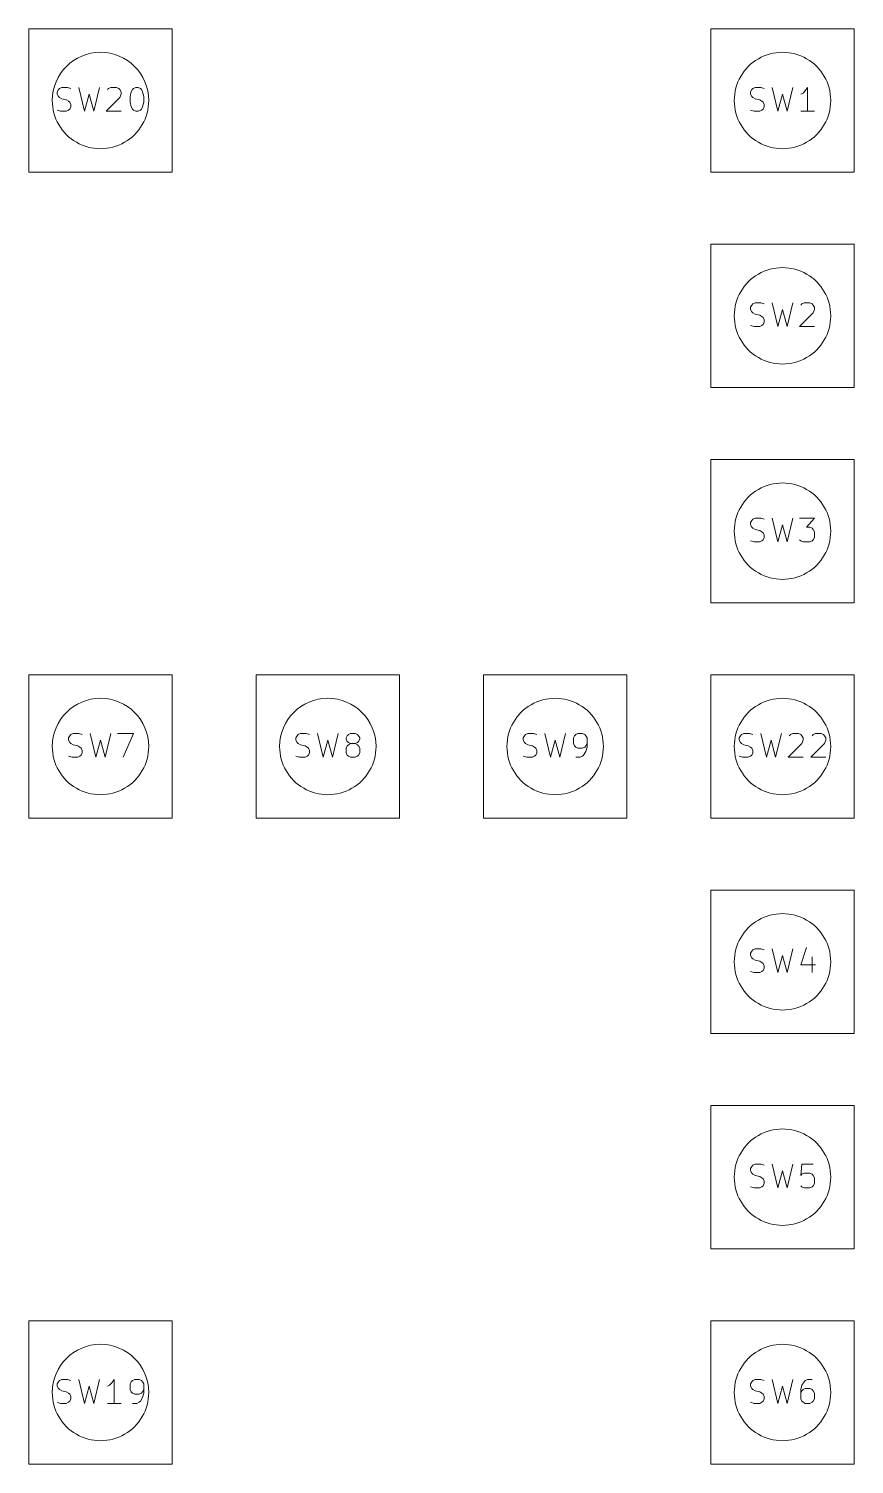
# Model space of a CAD drawing. Extents: x 2.5 to 79.1, y -62.1 to -2.1.
# Drawn here: x 2.5 to 37, y -62.1 to -2.1 of the extents above; entities that cross this region are included whole.
import ezdxf

# ---------------------------------------------------------------- set-up
doc = ezdxf.new("R2010")
doc.units = 0
doc.layers.get('0').update_dxf_attribs({"linetype": 'CONTINUOUS', "lineweight": 5})

msp = doc.modelspace()

# ---------------------------------------------------------------- linework, layer by layer
at = {"color": 7, "true_color": 0xffffff}
for p, q in [((2.484322, -8.121009), (2.484322, -2.121009)), ((2.484322, -2.121009), (5.484322, -2.121009)), ((5.484322, -2.121009), (8.484322, -2.121009)), ((8.484322, -2.121009), (8.484322, -8.121009)), ((30.984322, -2.121009), (33.984322, -2.121009)), ((30.984322, -8.121009), (30.984322, -2.121009)), ((33.984322, -2.121009), (36.984322, -2.121009)), ((36.984322, -2.121009), (36.984322, -8.121009)), ((3.674798, -4.763866), (3.722417, -4.668628)), ((3.674798, -4.859104), (3.674798, -4.763866)), ((3.722417, -4.668628), (3.770036, -4.621009)), ((3.770036, -4.621009), (3.865274, -4.573389)), ((3.865274, -4.573389), (4.103369, -4.573389)), ((4.103369, -4.573389), (4.246226, -4.621009)), ((4.57956, -4.573389), (4.817655, -5.573389)), ((5.198607, -5.573389), (5.436702, -4.573389)), ((5.770036, -4.668628), (5.817655, -4.621009)), ((5.817655, -4.621009), (5.912893, -4.573389)), ((5.912893, -4.573389), (6.150988, -4.573389)), ((6.150988, -4.573389), (6.246226, -4.621009)), ((6.246226, -4.621009), (6.293845, -4.668628)), ((6.293845, -4.668628), (6.341464, -4.763866)), ((6.341464, -4.763866), (6.341464, -4.859104)), ((6.722417, -4.954342), (6.770036, -4.763866)), ((6.770036, -4.763866), (6.817655, -4.668628)), ((6.817655, -4.668628), (6.865274, -4.621009)), ((6.865274, -4.621009), (6.960512, -4.573389)), ((6.960512, -4.573389), (7.05575, -4.573389)), ((7.05575, -4.573389), (7.150988, -4.621009)), ((7.150988, -4.621009), (7.198607, -4.668628)), ((7.198607, -4.668628), (7.246226, -4.763866)), ((7.246226, -4.763866), (7.293845, -4.954342)), ((32.650988, -4.763866), (32.698607, -4.668628)), ((32.650988, -4.859104), (32.650988, -4.763866)), ((32.698607, -4.668628), (32.746226, -4.621009)), ((32.746226, -4.621009), (32.841464, -4.573389)), ((32.841464, -4.573389), (33.07956, -4.573389)), ((33.07956, -4.573389), (33.222417, -4.621009)), ((33.55575, -4.573389), (33.793845, -5.573389)), ((34.174798, -5.573389), (34.412893, -4.573389)), ((34.936702, -4.716247), (34.841464, -4.811485)), ((35.031941, -4.573389), (34.936702, -4.716247)), ((35.031941, -5.573389), (35.031941, -4.573389)), ((3.722417, -4.954342), (3.674798, -4.859104)), ((3.770036, -5.001961), (3.722417, -4.954342)), ((3.865274, -5.04958), (3.770036, -5.001961)), ((4.05575, -5.097199), (3.865274, -5.04958)), ((4.150988, -5.144818), (4.05575, -5.097199)), ((4.198607, -5.192437), (4.150988, -5.144818)), ((4.246226, -5.287675), (4.198607, -5.192437)), ((4.198607, -5.478151), (4.246226, -5.382913)), ((4.246226, -5.382913), (4.246226, -5.287675)), ((4.817655, -5.573389), (5.008131, -4.859104)), ((5.008131, -4.859104), (5.198607, -5.573389)), ((6.293845, -5.001961), (5.722417, -5.573389)), ((6.341464, -4.859104), (6.293845, -5.001961)), ((6.722417, -5.192437), (6.722417, -4.954342)), ((6.770036, -5.382913), (6.722417, -5.192437)), ((6.817655, -5.478151), (6.770036, -5.382913)), ((7.246226, -5.382913), (7.198607, -5.478151)), ((7.293845, -5.192437), (7.246226, -5.382913)), ((7.293845, -4.954342), (7.293845, -5.192437)), ((7.499886, -5.121009), (7.499886, -5.121009)), ((32.698607, -4.954342), (32.650988, -4.859104)), ((32.746226, -5.001961), (32.698607, -4.954342)), ((32.841464, -5.04958), (32.746226, -5.001961)), ((33.031941, -5.097199), (32.841464, -5.04958)), ((33.127179, -5.144818), (33.031941, -5.097199)), ((33.174798, -5.192437), (33.127179, -5.144818)), ((33.222417, -5.287675), (33.174798, -5.192437)), ((33.174798, -5.478151), (33.222417, -5.382913)), ((33.222417, -5.382913), (33.222417, -5.287675)), ((33.793845, -5.573389), (33.984322, -4.859104)), ((33.984322, -4.859104), (34.174798, -5.573389)), ((34.841464, -4.811485), (34.746226, -4.859104)), ((35.999884, -5.121009), (35.999884, -5.121009)), ((3.674798, -5.52577), (3.817655, -5.573389)), ((3.817655, -5.573389), (4.05575, -5.573389)), ((4.05575, -5.573389), (4.150988, -5.52577)), ((4.150988, -5.52577), (4.198607, -5.478151)), ((5.722417, -5.573389), (6.341464, -5.573389)), ((6.865274, -5.52577), (6.817655, -5.478151)), ((6.960512, -5.573389), (6.865274, -5.52577)), ((7.05575, -5.573389), (6.960512, -5.573389)), ((7.150988, -5.52577), (7.05575, -5.573389)), ((7.198607, -5.478151), (7.150988, -5.52577)), ((32.650988, -5.52577), (32.793845, -5.573389)), ((32.793845, -5.573389), (33.031941, -5.573389)), ((33.031941, -5.573389), (33.127179, -5.52577)), ((33.127179, -5.52577), (33.174798, -5.478151)), ((35.317655, -5.573389), (34.746226, -5.573389)), ((8.484322, -8.121009), (2.484322, -8.121009)), ((36.984322, -8.121009), (30.984322, -8.121009)), ((30.984322, -17.121009), (30.984322, -11.121009)), ((30.984322, -11.121009), (33.984322, -11.121009)), ((33.984322, -11.121009), (36.984322, -11.121009)), ((36.984322, -11.121009), (36.984322, -17.121009)), ((32.650988, -13.763866), (32.698607, -13.668628)), ((32.650988, -13.859104), (32.650988, -13.763866)), ((32.698607, -13.668628), (32.746226, -13.621009)), ((32.746226, -13.621009), (32.841464, -13.573389)), ((32.841464, -13.573389), (33.07956, -13.573389)), ((33.07956, -13.573389), (33.222417, -13.621009)), ((33.55575, -13.573389), (33.793845, -14.573389)), ((34.174798, -14.573389), (34.412893, -13.573389)), ((34.746226, -13.668628), (34.793845, -13.621009)), ((34.793845, -13.621009), (34.889083, -13.573389)), ((34.889083, -13.573389), (35.127179, -13.573389)), ((35.127179, -13.573389), (35.222417, -13.621009)), ((35.222417, -13.621009), (35.270036, -13.668628)), ((35.270036, -13.668628), (35.317655, -13.763866)), ((35.317655, -13.763866), (35.317655, -13.859104)), ((32.698607, -13.954342), (32.650988, -13.859104)), ((32.746226, -14.001961), (32.698607, -13.954342)), ((32.841464, -14.04958), (32.746226, -14.001961)), ((33.031941, -14.097199), (32.841464, -14.04958)), ((33.127179, -14.144818), (33.031941, -14.097199)), ((33.174798, -14.192437), (33.127179, -14.144818)), ((33.222417, -14.287675), (33.174798, -14.192437)), ((33.174798, -14.478151), (33.222417, -14.382913)), ((33.222417, -14.382913), (33.222417, -14.287675)), ((33.793845, -14.573389), (33.984322, -13.859104)), ((33.984322, -13.859104), (34.174798, -14.573389)), ((35.270036, -14.001961), (34.698607, -14.573389)), ((35.317655, -13.859104), (35.270036, -14.001961)), ((35.999884, -14.121009), (35.999884, -14.121009)), ((32.650988, -14.52577), (32.793845, -14.573389)), ((32.793845, -14.573389), (33.031941, -14.573389)), ((33.031941, -14.573389), (33.127179, -14.52577)), ((33.127179, -14.52577), (33.174798, -14.478151)), ((34.698607, -14.573389), (35.317655, -14.573389)), ((36.984322, -17.121009), (30.984322, -17.121009)), ((30.984322, -20.121009), (33.984322, -20.121009)), ((30.984322, -26.121009), (30.984322, -20.121009)), ((33.984322, -20.121009), (36.984322, -20.121009)), ((36.984322, -20.121009), (36.984322, -26.121009)), ((32.650988, -22.763866), (32.698607, -22.668628)), ((32.650988, -22.859104), (32.650988, -22.763866)), ((32.698607, -22.668628), (32.746226, -22.621009)), ((32.746226, -22.621009), (32.841464, -22.573389)), ((32.841464, -22.573389), (33.07956, -22.573389)), ((33.07956, -22.573389), (33.222417, -22.621009)), ((33.55575, -22.573389), (33.793845, -23.573389)), ((34.174798, -23.573389), (34.412893, -22.573389)), ((34.698607, -22.573389), (35.317655, -22.573389)), ((35.317655, -22.573389), (34.984322, -22.954342)), ((32.698607, -22.954342), (32.650988, -22.859104)), ((32.746226, -23.001961), (32.698607, -22.954342)), ((32.841464, -23.04958), (32.746226, -23.001961)), ((33.031941, -23.097199), (32.841464, -23.04958)), ((33.127179, -23.144818), (33.031941, -23.097199)), ((33.174798, -23.192437), (33.127179, -23.144818)), ((33.222417, -23.287675), (33.174798, -23.192437)), ((33.174798, -23.478151), (33.222417, -23.382913)), ((33.222417, -23.382913), (33.222417, -23.287675)), ((33.793845, -23.573389), (33.984322, -22.859104)), ((33.984322, -22.859104), (34.174798, -23.573389)), ((34.984322, -22.954342), (35.127179, -22.954342)), ((35.127179, -22.954342), (35.222417, -23.001961)), ((35.222417, -23.001961), (35.270036, -23.04958)), ((35.270036, -23.04958), (35.317655, -23.144818)), ((35.317655, -23.382913), (35.270036, -23.478151)), ((35.317655, -23.144818), (35.317655, -23.382913)), ((35.999884, -23.121009), (35.999884, -23.121009)), ((32.650988, -23.52577), (32.793845, -23.573389)), ((32.793845, -23.573389), (33.031941, -23.573389)), ((33.031941, -23.573389), (33.127179, -23.52577)), ((33.127179, -23.52577), (33.174798, -23.478151)), ((34.746226, -23.52577), (34.698607, -23.478151)), ((34.841464, -23.573389), (34.746226, -23.52577)), ((35.127179, -23.573389), (34.841464, -23.573389)), ((35.222417, -23.52577), (35.127179, -23.573389)), ((35.270036, -23.478151), (35.222417, -23.52577)), ((36.984322, -26.121009), (30.984322, -26.121009)), ((2.484322, -35.121009), (2.484322, -29.121009)), ((2.484322, -29.121009), (5.484322, -29.121009)), ((5.484322, -29.121009), (8.484322, -29.121009)), ((8.484322, -29.121009), (8.484322, -35.121009)), ((11.984322, -29.121009), (14.984322, -29.121009)), ((11.984322, -35.121009), (11.984322, -29.121009)), ((14.984322, -29.121009), (17.984322, -29.121009)), ((17.984322, -29.121009), (17.984322, -35.121009)), ((21.484322, -35.121009), (21.484322, -29.121009)), ((21.484322, -29.121009), (24.484322, -29.121009)), ((24.484322, -29.121009), (27.484322, -29.121009)), ((27.484322, -29.121009), (27.484322, -35.121009)), ((30.984322, -29.121009), (33.984322, -29.121009)), ((30.984322, -35.121009), (30.984322, -29.121009)), ((33.984322, -29.121009), (36.984322, -29.121009)), ((36.984322, -29.121009), (36.984322, -35.121009)), ((4.150988, -31.763866), (4.198607, -31.668628)), ((4.150988, -31.859104), (4.150988, -31.763866)), ((4.198607, -31.668628), (4.246226, -31.621009)), ((4.246226, -31.621009), (4.341464, -31.573389)), ((4.341464, -31.573389), (4.57956, -31.573389)), ((4.57956, -31.573389), (4.722417, -31.621009)), ((5.05575, -31.573389), (5.293845, -32.573389)), ((5.674798, -32.573389), (5.912893, -31.573389)), ((6.198607, -31.573389), (6.865274, -31.573389)), ((6.865274, -31.573389), (6.436702, -32.573389)), ((13.650988, -31.763866), (13.698607, -31.668628)), ((13.650988, -31.859104), (13.650988, -31.763866)), ((13.698607, -31.668628), (13.746226, -31.621009)), ((13.746226, -31.621009), (13.841464, -31.573389)), ((13.841464, -31.573389), (14.07956, -31.573389)), ((14.07956, -31.573389), (14.222417, -31.621009)), ((14.55575, -31.573389), (14.793845, -32.573389)), ((15.174798, -32.573389), (15.412893, -31.573389)), ((15.746226, -31.763866), (15.793845, -31.668628)), ((15.746226, -31.811485), (15.746226, -31.763866)), ((15.793845, -31.668628), (15.841464, -31.621009)), ((15.841464, -31.621009), (15.936702, -31.573389)), ((15.936702, -31.573389), (16.127179, -31.573389)), ((16.127179, -31.573389), (16.222417, -31.621009)), ((16.222417, -31.621009), (16.270036, -31.668628)), ((16.270036, -31.668628), (16.317655, -31.763866)), ((16.317655, -31.763866), (16.317655, -31.811485)), ((23.150988, -31.763866), (23.198607, -31.668628)), ((23.150988, -31.859104), (23.150988, -31.763866)), ((23.198607, -31.668628), (23.246226, -31.621009)), ((23.246226, -31.621009), (23.341464, -31.573389)), ((23.341464, -31.573389), (23.57956, -31.573389)), ((23.57956, -31.573389), (23.722417, -31.621009)), ((24.05575, -31.573389), (24.293845, -32.573389)), ((24.674798, -32.573389), (24.912893, -31.573389)), ((25.293845, -31.668628), (25.246226, -31.763866)), ((25.246226, -31.763866), (25.246226, -32.001961)), ((25.341464, -31.621009), (25.293845, -31.668628)), ((25.436702, -31.573389), (25.341464, -31.621009)), ((25.627179, -31.573389), (25.436702, -31.573389)), ((25.722417, -31.621009), (25.627179, -31.573389)), ((25.770036, -31.668628), (25.722417, -31.621009)), ((25.817655, -31.763866), (25.770036, -31.668628)), ((25.817655, -32.144818), (25.817655, -31.763866)), ((32.174798, -31.763866), (32.222417, -31.668628)), ((32.174798, -31.859104), (32.174798, -31.763866)), ((32.222417, -31.668628), (32.270036, -31.621009)), ((32.270036, -31.621009), (32.365274, -31.573389)), ((32.365274, -31.573389), (32.603369, -31.573389)), ((32.603369, -31.573389), (32.746226, -31.621009)), ((33.07956, -31.573389), (33.317655, -32.573389)), ((33.698607, -32.573389), (33.936702, -31.573389)), ((34.270036, -31.668628), (34.317655, -31.621009)), ((34.317655, -31.621009), (34.412893, -31.573389)), ((34.412893, -31.573389), (34.650988, -31.573389)), ((34.650988, -31.573389), (34.746226, -31.621009)), ((34.746226, -31.621009), (34.793845, -31.668628)), ((34.793845, -31.668628), (34.841464, -31.763866)), ((34.841464, -31.763866), (34.841464, -31.859104)), ((35.222417, -31.668628), (35.270036, -31.621009)), ((35.270036, -31.621009), (35.365274, -31.573389)), ((35.365274, -31.573389), (35.603369, -31.573389)), ((35.603369, -31.573389), (35.698607, -31.621009)), ((35.698607, -31.621009), (35.746226, -31.668628)), ((35.746226, -31.668628), (35.793845, -31.763866)), ((35.793845, -31.763866), (35.793845, -31.859104)), ((4.198607, -31.954342), (4.150988, -31.859104)), ((4.246226, -32.001961), (4.198607, -31.954342)), ((4.341464, -32.04958), (4.246226, -32.001961)), ((4.531941, -32.097199), (4.341464, -32.04958)), ((4.627179, -32.144818), (4.531941, -32.097199)), ((4.674798, -32.192437), (4.627179, -32.144818)), ((4.722417, -32.287675), (4.674798, -32.192437)), ((4.674798, -32.478151), (4.722417, -32.382913)), ((4.722417, -32.382913), (4.722417, -32.287675)), ((5.293845, -32.573389), (5.484322, -31.859104)), ((5.484322, -31.859104), (5.674798, -32.573389)), ((7.499886, -32.121009), (7.499886, -32.121009)), ((13.698607, -31.954342), (13.650988, -31.859104)), ((13.746226, -32.001961), (13.698607, -31.954342)), ((13.841464, -32.04958), (13.746226, -32.001961)), ((14.031941, -32.097199), (13.841464, -32.04958)), ((14.127179, -32.144818), (14.031941, -32.097199)), ((14.174798, -32.192437), (14.127179, -32.144818)), ((14.222417, -32.287675), (14.174798, -32.192437)), ((14.174798, -32.478151), (14.222417, -32.382913)), ((14.222417, -32.382913), (14.222417, -32.287675)), ((14.793845, -32.573389), (14.984322, -31.859104)), ((14.984322, -31.859104), (15.174798, -32.573389)), ((15.793845, -31.906723), (15.746226, -31.811485)), ((15.793845, -32.097199), (15.746226, -32.192437)), ((15.746226, -32.192437), (15.746226, -32.382913)), ((15.746226, -32.382913), (15.793845, -32.478151)), ((15.841464, -31.954342), (15.793845, -31.906723)), ((15.841464, -32.04958), (15.793845, -32.097199)), ((15.936702, -32.001961), (15.841464, -31.954342)), ((15.936702, -32.001961), (15.841464, -32.04958)), ((16.127179, -32.001961), (15.936702, -32.001961)), ((16.222417, -31.954342), (16.127179, -32.001961)), ((16.222417, -32.04958), (16.127179, -32.001961)), ((16.270036, -31.906723), (16.222417, -31.954342)), ((16.270036, -32.097199), (16.222417, -32.04958)), ((16.317655, -31.811485), (16.270036, -31.906723)), ((16.317655, -32.192437), (16.270036, -32.097199)), ((16.270036, -32.478151), (16.317655, -32.382913)), ((16.317655, -32.382913), (16.317655, -32.192437)), ((16.999886, -32.121009), (16.999886, -32.121009)), ((23.198607, -31.954342), (23.150988, -31.859104)), ((23.246226, -32.001961), (23.198607, -31.954342)), ((23.341464, -32.04958), (23.246226, -32.001961)), ((23.531941, -32.097199), (23.341464, -32.04958)), ((23.627179, -32.144818), (23.531941, -32.097199)), ((23.674798, -32.192437), (23.627179, -32.144818)), ((23.722417, -32.287675), (23.674798, -32.192437)), ((23.674798, -32.478151), (23.722417, -32.382913)), ((23.722417, -32.382913), (23.722417, -32.287675)), ((24.293845, -32.573389), (24.484322, -31.859104)), ((24.484322, -31.859104), (24.674798, -32.573389)), ((25.246226, -32.001961), (25.293845, -32.097199)), ((25.293845, -32.097199), (25.341464, -32.144818)), ((25.341464, -32.144818), (25.436702, -32.192437)), ((25.436702, -32.192437), (25.627179, -32.192437)), ((25.627179, -32.192437), (25.722417, -32.144818)), ((25.674798, -32.478151), (25.770036, -32.335294)), ((25.722417, -32.144818), (25.770036, -32.097199)), ((25.770036, -32.097199), (25.817655, -32.001961)), ((25.770036, -32.335294), (25.817655, -32.144818)), ((26.499886, -32.121009), (26.499886, -32.121009)), ((32.222417, -31.954342), (32.174798, -31.859104)), ((32.270036, -32.001961), (32.222417, -31.954342)), ((32.365274, -32.04958), (32.270036, -32.001961)), ((32.55575, -32.097199), (32.365274, -32.04958)), ((32.650988, -32.144818), (32.55575, -32.097199)), ((32.698607, -32.192437), (32.650988, -32.144818)), ((32.746226, -32.287675), (32.698607, -32.192437)), ((32.698607, -32.478151), (32.746226, -32.382913)), ((32.746226, -32.382913), (32.746226, -32.287675)), ((33.317655, -32.573389), (33.508131, -31.859104)), ((33.508131, -31.859104), (33.698607, -32.573389)), ((34.793845, -32.001961), (34.222417, -32.573389)), ((34.841464, -31.859104), (34.793845, -32.001961)), ((35.746226, -32.001961), (35.174798, -32.573389)), ((35.793845, -31.859104), (35.746226, -32.001961)), ((35.999884, -32.121009), (35.999884, -32.121009)), ((4.150988, -32.52577), (4.293845, -32.573389)), ((4.293845, -32.573389), (4.531941, -32.573389)), ((4.531941, -32.573389), (4.627179, -32.52577)), ((4.627179, -32.52577), (4.674798, -32.478151)), ((13.650988, -32.52577), (13.793845, -32.573389)), ((13.793845, -32.573389), (14.031941, -32.573389)), ((14.031941, -32.573389), (14.127179, -32.52577)), ((14.127179, -32.52577), (14.174798, -32.478151)), ((15.793845, -32.478151), (15.841464, -32.52577)), ((15.841464, -32.52577), (15.936702, -32.573389)), ((15.936702, -32.573389), (16.127179, -32.573389)), ((16.127179, -32.573389), (16.222417, -32.52577)), ((16.222417, -32.52577), (16.270036, -32.478151)), ((23.150988, -32.52577), (23.293845, -32.573389)), ((23.293845, -32.573389), (23.531941, -32.573389)), ((23.531941, -32.573389), (23.627179, -32.52577)), ((23.627179, -32.52577), (23.674798, -32.478151)), ((25.341464, -32.573389), (25.531941, -32.573389)), ((25.531941, -32.573389), (25.627179, -32.52577)), ((25.627179, -32.52577), (25.674798, -32.478151)), ((32.174798, -32.52577), (32.317655, -32.573389)), ((32.317655, -32.573389), (32.55575, -32.573389)), ((32.55575, -32.573389), (32.650988, -32.52577)), ((32.650988, -32.52577), (32.698607, -32.478151)), ((34.222417, -32.573389), (34.841464, -32.573389)), ((35.174798, -32.573389), (35.793845, -32.573389)), ((8.484322, -35.121009), (2.484322, -35.121009)), ((17.984322, -35.121009), (11.984322, -35.121009)), ((27.484322, -35.121009), (21.484322, -35.121009)), ((36.984322, -35.121009), (30.984322, -35.121009)), ((30.984322, -38.121009), (33.984322, -38.121009)), ((30.984322, -44.121009), (30.984322, -38.121009)), ((33.984322, -38.121009), (36.984322, -38.121009)), ((36.984322, -38.121009), (36.984322, -44.121009)), ((32.650988, -40.763866), (32.698607, -40.668628)), ((32.650988, -40.859104), (32.650988, -40.763866)), ((32.698607, -40.668628), (32.746226, -40.621009)), ((32.746226, -40.621009), (32.841464, -40.573389)), ((32.841464, -40.573389), (33.07956, -40.573389)), ((33.07956, -40.573389), (33.222417, -40.621009)), ((33.55575, -40.573389), (33.793845, -41.573389)), ((34.174798, -41.573389), (34.412893, -40.573389)), ((34.984322, -40.52577), (34.746226, -41.240056)), ((32.698607, -40.954342), (32.650988, -40.859104)), ((32.746226, -41.001961), (32.698607, -40.954342)), ((32.841464, -41.04958), (32.746226, -41.001961)), ((33.031941, -41.097199), (32.841464, -41.04958)), ((33.127179, -41.144818), (33.031941, -41.097199)), ((33.174798, -41.192437), (33.127179, -41.144818)), ((33.222417, -41.287675), (33.174798, -41.192437)), ((33.174798, -41.478151), (33.222417, -41.382913)), ((33.222417, -41.382913), (33.222417, -41.287675)), ((33.793845, -41.573389), (33.984322, -40.859104)), ((33.984322, -40.859104), (34.174798, -41.573389)), ((34.746226, -41.240056), (35.365274, -41.240056)), ((35.222417, -40.906723), (35.222417, -41.573389)), ((35.999884, -41.121009), (35.999884, -41.121009)), ((32.650988, -41.52577), (32.793845, -41.573389)), ((32.793845, -41.573389), (33.031941, -41.573389)), ((33.031941, -41.573389), (33.127179, -41.52577)), ((33.127179, -41.52577), (33.174798, -41.478151)), ((36.984322, -44.121009), (30.984322, -44.121009)), ((30.984322, -53.121009), (30.984322, -47.121009)), ((30.984322, -47.121009), (33.984322, -47.121009)), ((33.984322, -47.121009), (36.984322, -47.121009)), ((36.984322, -47.121009), (36.984322, -53.121009)), ((32.650988, -49.763866), (32.698607, -49.668628)), ((32.650988, -49.859104), (32.650988, -49.763866)), ((32.698607, -49.668628), (32.746226, -49.621009)), ((32.746226, -49.621009), (32.841464, -49.573389)), ((32.841464, -49.573389), (33.07956, -49.573389)), ((33.07956, -49.573389), (33.222417, -49.621009)), ((33.55575, -49.573389), (33.793845, -50.573389)), ((34.174798, -50.573389), (34.412893, -49.573389)), ((34.793845, -49.573389), (34.746226, -50.04958)), ((35.270036, -49.573389), (34.793845, -49.573389)), ((32.698607, -49.954342), (32.650988, -49.859104)), ((32.746226, -50.001961), (32.698607, -49.954342)), ((32.841464, -50.04958), (32.746226, -50.001961)), ((33.031941, -50.097199), (32.841464, -50.04958)), ((33.127179, -50.144818), (33.031941, -50.097199)), ((33.174798, -50.192437), (33.127179, -50.144818)), ((33.222417, -50.287675), (33.174798, -50.192437)), ((33.174798, -50.478151), (33.222417, -50.382913)), ((33.222417, -50.382913), (33.222417, -50.287675)), ((33.793845, -50.573389), (33.984322, -49.859104)), ((33.984322, -49.859104), (34.174798, -50.573389)), ((34.746226, -50.04958), (34.793845, -50.001961)), ((34.793845, -50.001961), (34.889083, -49.954342)), ((34.889083, -49.954342), (35.127179, -49.954342)), ((35.127179, -49.954342), (35.222417, -50.001961)), ((35.222417, -50.001961), (35.270036, -50.04958)), ((35.270036, -50.04958), (35.317655, -50.144818)), ((35.317655, -50.382913), (35.270036, -50.478151)), ((35.317655, -50.144818), (35.317655, -50.382913)), ((35.999884, -50.121009), (35.999884, -50.121009)), ((32.650988, -50.52577), (32.793845, -50.573389)), ((32.793845, -50.573389), (33.031941, -50.573389)), ((33.031941, -50.573389), (33.127179, -50.52577)), ((33.127179, -50.52577), (33.174798, -50.478151)), ((34.793845, -50.52577), (34.746226, -50.478151)), ((34.889083, -50.573389), (34.793845, -50.52577)), ((35.127179, -50.573389), (34.889083, -50.573389)), ((35.222417, -50.52577), (35.127179, -50.573389)), ((35.270036, -50.478151), (35.222417, -50.52577)), ((36.984322, -53.121009), (30.984322, -53.121009)), ((2.484322, -62.121009), (2.484322, -56.121009)), ((2.484322, -56.121009), (5.484322, -56.121009)), ((5.484322, -56.121009), (8.484322, -56.121009)), ((8.484322, -56.121009), (8.484322, -62.121009)), ((30.984322, -56.121009), (33.984322, -56.121009)), ((30.984322, -62.121009), (30.984322, -56.121009)), ((33.984322, -56.121009), (36.984322, -56.121009)), ((36.984322, -56.121009), (36.984322, -62.121009)), ((3.674798, -58.763866), (3.722417, -58.668628)), ((3.674798, -58.859104), (3.674798, -58.763866)), ((3.722417, -58.668628), (3.770036, -58.621009)), ((3.770036, -58.621009), (3.865274, -58.573389)), ((3.865274, -58.573389), (4.103369, -58.573389)), ((4.103369, -58.573389), (4.246226, -58.621009)), ((4.57956, -58.573389), (4.817655, -59.573389)), ((5.198607, -59.573389), (5.436702, -58.573389)), ((5.960512, -58.716247), (5.865274, -58.811485)), ((6.05575, -58.573389), (5.960512, -58.716247)), ((6.05575, -59.573389), (6.05575, -58.573389)), ((6.770036, -58.668628), (6.722417, -58.763866)), ((6.722417, -58.763866), (6.722417, -59.001961)), ((6.817655, -58.621009), (6.770036, -58.668628)), ((6.912893, -58.573389), (6.817655, -58.621009)), ((7.103369, -58.573389), (6.912893, -58.573389)), ((7.198607, -58.621009), (7.103369, -58.573389)), ((7.246226, -58.668628), (7.198607, -58.621009)), ((7.293845, -58.763866), (7.246226, -58.668628)), ((7.293845, -59.144818), (7.293845, -58.763866)), ((32.650988, -58.763866), (32.698607, -58.668628)), ((32.650988, -58.859104), (32.650988, -58.763866)), ((32.698607, -58.668628), (32.746226, -58.621009)), ((32.746226, -58.621009), (32.841464, -58.573389)), ((32.841464, -58.573389), (33.07956, -58.573389)), ((33.07956, -58.573389), (33.222417, -58.621009)), ((33.55575, -58.573389), (33.793845, -59.573389)), ((34.174798, -59.573389), (34.412893, -58.573389)), ((34.889083, -58.668628), (34.793845, -58.811485)), ((34.936702, -58.621009), (34.889083, -58.668628)), ((35.031941, -58.573389), (34.936702, -58.621009)), ((35.222417, -58.573389), (35.031941, -58.573389)), ((3.722417, -58.954342), (3.674798, -58.859104)), ((3.770036, -59.001961), (3.722417, -58.954342)), ((3.865274, -59.04958), (3.770036, -59.001961)), ((4.05575, -59.097199), (3.865274, -59.04958)), ((4.150988, -59.144818), (4.05575, -59.097199)), ((4.198607, -59.192437), (4.150988, -59.144818)), ((4.246226, -59.287675), (4.198607, -59.192437)), ((4.198607, -59.478151), (4.246226, -59.382913)), ((4.246226, -59.382913), (4.246226, -59.287675)), ((4.817655, -59.573389), (5.008131, -58.859104)), ((5.008131, -58.859104), (5.198607, -59.573389)), ((5.865274, -58.811485), (5.770036, -58.859104)), ((6.722417, -59.001961), (6.770036, -59.097199)), ((6.770036, -59.097199), (6.817655, -59.144818)), ((6.817655, -59.144818), (6.912893, -59.192437)), ((6.912893, -59.192437), (7.103369, -59.192437)), ((7.103369, -59.192437), (7.198607, -59.144818)), ((7.150988, -59.478151), (7.246226, -59.335294)), ((7.198607, -59.144818), (7.246226, -59.097199)), ((7.246226, -59.097199), (7.293845, -59.001961)), ((7.246226, -59.335294), (7.293845, -59.144818)), ((7.499886, -59.121009), (7.499886, -59.121009)), ((32.698607, -58.954342), (32.650988, -58.859104)), ((32.746226, -59.001961), (32.698607, -58.954342)), ((32.841464, -59.04958), (32.746226, -59.001961)), ((33.031941, -59.097199), (32.841464, -59.04958)), ((33.127179, -59.144818), (33.031941, -59.097199)), ((33.174798, -59.192437), (33.127179, -59.144818)), ((33.222417, -59.287675), (33.174798, -59.192437)), ((33.174798, -59.478151), (33.222417, -59.382913)), ((33.222417, -59.382913), (33.222417, -59.287675)), ((33.793845, -59.573389), (33.984322, -58.859104)), ((33.984322, -58.859104), (34.174798, -59.573389)), ((34.793845, -58.811485), (34.746226, -59.001961)), ((34.746226, -59.001961), (34.746226, -59.382913)), ((34.793845, -59.04958), (34.746226, -59.144818)), ((34.746226, -59.382913), (34.793845, -59.478151)), ((34.841464, -59.001961), (34.793845, -59.04958)), ((34.936702, -58.954342), (34.841464, -59.001961)), ((35.127179, -58.954342), (34.936702, -58.954342)), ((35.222417, -59.001961), (35.127179, -58.954342)), ((35.270036, -59.04958), (35.222417, -59.001961)), ((35.317655, -59.144818), (35.270036, -59.04958)), ((35.270036, -59.478151), (35.317655, -59.382913)), ((35.317655, -59.382913), (35.317655, -59.144818)), ((35.999884, -59.121009), (35.999884, -59.121009)), ((3.674798, -59.52577), (3.817655, -59.573389)), ((3.817655, -59.573389), (4.05575, -59.573389)), ((4.05575, -59.573389), (4.150988, -59.52577)), ((4.150988, -59.52577), (4.198607, -59.478151)), ((6.341464, -59.573389), (5.770036, -59.573389)), ((6.817655, -59.573389), (7.008131, -59.573389)), ((7.008131, -59.573389), (7.103369, -59.52577)), ((7.103369, -59.52577), (7.150988, -59.478151)), ((32.650988, -59.52577), (32.793845, -59.573389)), ((32.793845, -59.573389), (33.031941, -59.573389)), ((33.031941, -59.573389), (33.127179, -59.52577)), ((33.127179, -59.52577), (33.174798, -59.478151)), ((34.793845, -59.478151), (34.841464, -59.52577)), ((34.841464, -59.52577), (34.936702, -59.573389)), ((34.936702, -59.573389), (35.127179, -59.573389)), ((35.127179, -59.573389), (35.222417, -59.52577)), ((35.222417, -59.52577), (35.270036, -59.478151)), ((8.484322, -62.121009), (2.484322, -62.121009)), ((36.984322, -62.121009), (30.984322, -62.121009))]:
    msp.add_line(p, q, dxfattribs=at)
for points in [[(3.468758, -5.121009), (3.468758, -4.007844), (4.371157, -3.105445), (5.484322, -3.105445)], [(5.484322, -3.105445), (6.597487, -3.105445), (7.499886, -4.007844), (7.499886, -5.121009)], [(31.968756, -5.121009), (31.968756, -4.400918), (32.35292, -3.735525), (32.976538, -3.37548)], [(32.976538, -3.37548), (33.600156, -3.015434), (34.368484, -3.015434), (34.992102, -3.37548)], [(34.992102, -3.37548), (35.61572, -3.735525), (35.999884, -4.400918), (35.999884, -5.121009)], [(4.47654, -6.866539), (3.852922, -6.506493), (3.468758, -5.841101), (3.468758, -5.121009)], [(7.499886, -5.121009), (7.499886, -5.841101), (7.115722, -6.506493), (6.492104, -6.866539)], [(32.976538, -6.866539), (32.35292, -6.506493), (31.968756, -5.841101), (31.968756, -5.121009)], [(35.999884, -5.121009), (35.999884, -5.841101), (35.61572, -6.506493), (34.992102, -6.866539)], [(6.492104, -6.866539), (5.868486, -7.226585), (5.100158, -7.226585), (4.47654, -6.866539)], [(34.992102, -6.866539), (34.368484, -7.226585), (33.600156, -7.226585), (32.976538, -6.866539)], [(31.968756, -14.121009), (31.968756, -13.400918), (32.35292, -12.735525), (32.976538, -12.37548)], [(32.976538, -12.37548), (33.600156, -12.015434), (34.368484, -12.015434), (34.992102, -12.37548)], [(34.992102, -12.37548), (35.61572, -12.735525), (35.999884, -13.400918), (35.999884, -14.121009)], [(32.976538, -15.866539), (32.35292, -15.506493), (31.968756, -14.841101), (31.968756, -14.121009)], [(35.999884, -14.121009), (35.999884, -14.841101), (35.61572, -15.506493), (34.992102, -15.866539)], [(34.992102, -15.866539), (34.368484, -16.226585), (33.600156, -16.226585), (32.976538, -15.866539)], [(31.968756, -23.121009), (31.968756, -22.400918), (32.35292, -21.735525), (32.976538, -21.37548)], [(32.976538, -21.37548), (33.600156, -21.015434), (34.368484, -21.015434), (34.992102, -21.37548)], [(34.992102, -21.37548), (35.61572, -21.735525), (35.999884, -22.400918), (35.999884, -23.121009)], [(32.976538, -24.866539), (32.35292, -24.506493), (31.968756, -23.841101), (31.968756, -23.121009)], [(35.999884, -23.121009), (35.999884, -23.841101), (35.61572, -24.506493), (34.992102, -24.866539)], [(34.992102, -24.866539), (34.368484, -25.226585), (33.600156, -25.226585), (32.976538, -24.866539)], [(3.468758, -32.121009), (3.468758, -31.007844), (4.371157, -30.105445), (5.484322, -30.105445)], [(5.484322, -30.105445), (6.597487, -30.105445), (7.499886, -31.007844), (7.499886, -32.121009)], [(12.968758, -32.121009), (12.968758, -31.007844), (13.871157, -30.105445), (14.984322, -30.105445)], [(14.984322, -30.105445), (16.097487, -30.105445), (16.999886, -31.007844), (16.999886, -32.121009)], [(22.468758, -32.121009), (22.468758, -31.400918), (22.852922, -30.735525), (23.47654, -30.37548)], [(23.47654, -30.37548), (24.100158, -30.015434), (24.868486, -30.015434), (25.492104, -30.37548)], [(25.492104, -30.37548), (26.115722, -30.735525), (26.499886, -31.400918), (26.499886, -32.121009)], [(31.968756, -32.121009), (31.968756, -31.400918), (32.35292, -30.735525), (32.976538, -30.37548)], [(32.976538, -30.37548), (33.600156, -30.015434), (34.368484, -30.015434), (34.992102, -30.37548)], [(34.992102, -30.37548), (35.61572, -30.735525), (35.999884, -31.400918), (35.999884, -32.121009)], [(4.47654, -33.866539), (3.852922, -33.506493), (3.468758, -32.841101), (3.468758, -32.121009)], [(7.499886, -32.121009), (7.499886, -32.841101), (7.115722, -33.506493), (6.492104, -33.866539)], [(13.97654, -33.866539), (13.352922, -33.506493), (12.968758, -32.841101), (12.968758, -32.121009)], [(16.999886, -32.121009), (16.999886, -32.841101), (16.615722, -33.506493), (15.992104, -33.866539)], [(23.47654, -33.866539), (22.852922, -33.506493), (22.468758, -32.841101), (22.468758, -32.121009)], [(26.499886, -32.121009), (26.499886, -32.841101), (26.115722, -33.506493), (25.492104, -33.866539)], [(32.976538, -33.866539), (32.35292, -33.506493), (31.968756, -32.841101), (31.968756, -32.121009)], [(35.999884, -32.121009), (35.999884, -32.841101), (35.61572, -33.506493), (34.992102, -33.866539)], [(6.492104, -33.866539), (5.868486, -34.226585), (5.100158, -34.226585), (4.47654, -33.866539)], [(15.992104, -33.866539), (15.368486, -34.226585), (14.600158, -34.226585), (13.97654, -33.866539)], [(25.492104, -33.866539), (24.868486, -34.226585), (24.100158, -34.226585), (23.47654, -33.866539)], [(34.992102, -33.866539), (34.368484, -34.226585), (33.600156, -34.226585), (32.976538, -33.866539)], [(31.968756, -41.121009), (31.968756, -40.400918), (32.35292, -39.735525), (32.976538, -39.37548)], [(32.976538, -39.37548), (33.600156, -39.015434), (34.368484, -39.015434), (34.992102, -39.37548)], [(34.992102, -39.37548), (35.61572, -39.735525), (35.999884, -40.400918), (35.999884, -41.121009)], [(32.976538, -42.866539), (32.35292, -42.506493), (31.968756, -41.841101), (31.968756, -41.121009)], [(35.999884, -41.121009), (35.999884, -41.841101), (35.61572, -42.506493), (34.992102, -42.866539)], [(34.992102, -42.866539), (34.368484, -43.226585), (33.600156, -43.226585), (32.976538, -42.866539)], [(31.968756, -50.121009), (31.968756, -49.400918), (32.35292, -48.735525), (32.976538, -48.37548)], [(32.976538, -48.37548), (33.600156, -48.015434), (34.368484, -48.015434), (34.992102, -48.37548)], [(34.992102, -48.37548), (35.61572, -48.735525), (35.999884, -49.400918), (35.999884, -50.121009)], [(32.976538, -51.866539), (32.35292, -51.506493), (31.968756, -50.841101), (31.968756, -50.121009)], [(35.999884, -50.121009), (35.999884, -50.841101), (35.61572, -51.506493), (34.992102, -51.866539)], [(34.992102, -51.866539), (34.368484, -52.226585), (33.600156, -52.226585), (32.976538, -51.866539)], [(3.468758, -59.121009), (3.468758, -58.007844), (4.371157, -57.105445), (5.484322, -57.105445)], [(5.484322, -57.105445), (6.597487, -57.105445), (7.499886, -58.007844), (7.499886, -59.121009)], [(31.968756, -59.121009), (31.968756, -58.400918), (32.35292, -57.735525), (32.976538, -57.37548)], [(32.976538, -57.37548), (33.600156, -57.015434), (34.368484, -57.015434), (34.992102, -57.37548)], [(34.992102, -57.37548), (35.61572, -57.735525), (35.999884, -58.400918), (35.999884, -59.121009)], [(4.47654, -60.866539), (3.852922, -60.506493), (3.468758, -59.841101), (3.468758, -59.121009)], [(7.499886, -59.121009), (7.499886, -59.841101), (7.115722, -60.506493), (6.492104, -60.866539)], [(32.976538, -60.866539), (32.35292, -60.506493), (31.968756, -59.841101), (31.968756, -59.121009)], [(35.999884, -59.121009), (35.999884, -59.841101), (35.61572, -60.506493), (34.992102, -60.866539)], [(6.492104, -60.866539), (5.868486, -61.226585), (5.100158, -61.226585), (4.47654, -60.866539)], [(34.992102, -60.866539), (34.368484, -61.226585), (33.600156, -61.226585), (32.976538, -60.866539)]]:
    msp.add_open_spline(points, degree=3, dxfattribs=at)

doc.saveas('drawing.dxf')
